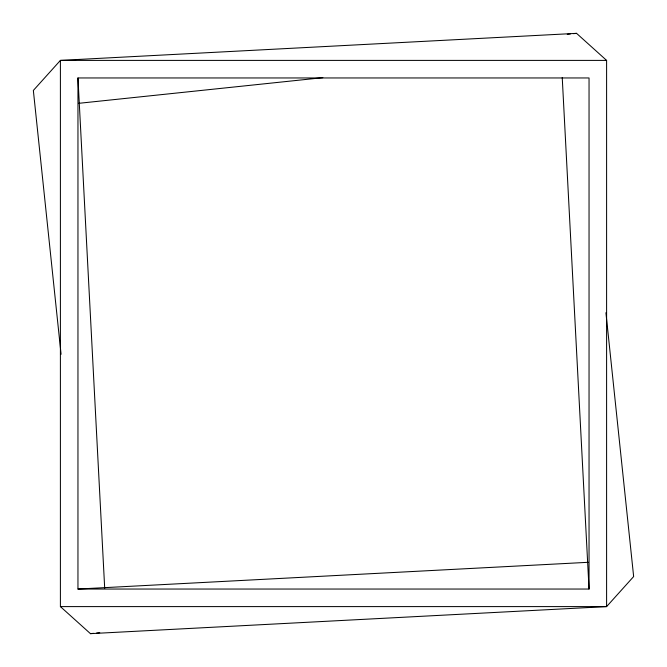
<?xml version="1.0" encoding="UTF-8"?>
<svg xmlns="http://www.w3.org/2000/svg" width="667" height="667" viewBox="0 0 667 667"><rect width="100%" height="100%" fill="white"/><g stroke="black" fill="none" stroke-linecap="round" stroke-linejoin="round"><path stroke-width="1" d="M567.242 34.325L570.352 34M573.453 33.675L576.555 33.35L606.603 60.397L606.603 606.603L90.445 633.65L60.397 606.603L60.397 60.397L576.555 33.35M78.523 103.343L322.836 77.672M90.445 633.65L93.547 633.325M96.648 633L99.758 632.675M77.956 589.044L589.044 589.044L589.044 77.956L77.956 77.956L77.956 589.044L588.369 562.298M606.603 60.397L60.397 60.397L33.35 90.445L61.081 354.285M60.397 606.603L606.603 606.603L633.65 576.555L605.919 312.715M562.239 77.597L589.044 589.044M77.956 77.956L104.702 588.369"/></g></svg>
